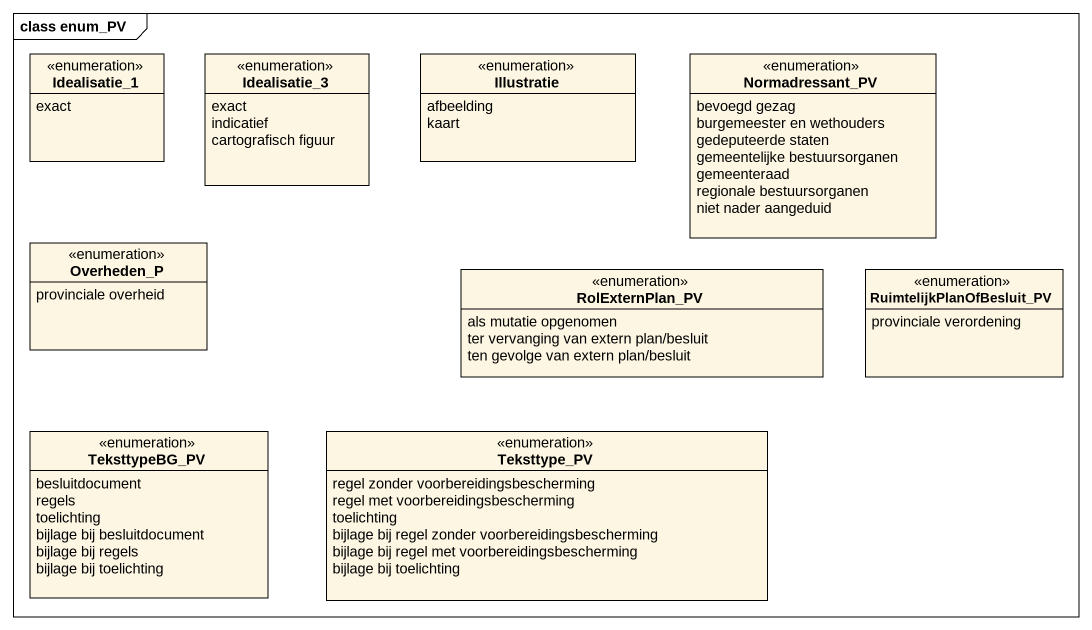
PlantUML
@startuml
mainframe class enum_PV
hide circle
hide empty members
enum Idealisatie_1 {
  exact
}
enum Idealisatie_3 {
  exact
  indicatief
  cartografisch figuur
}
enum Illustratie {
  afbeelding
  kaart
}
enum Normadressant_PV {
  bevoegd gezag
  burgemeester en wethouders
  gedeputeerde staten
  gemeentelijke bestuursorganen
  gemeenteraad
  regionale bestuursorganen
  niet nader aangeduid
}
enum Overheden_P {
  provinciale overheid
}
enum RolExternPlan_PV {
  als mutatie opgenomen
  ter vervanging van extern plan/besluit
  ten gevolge van extern plan/besluit
}
enum RuimtelijkPlanOfBesluit_PV {
  provinciale verordening
}
enum TeksttypeBG_PV {
  besluitdocument
  regels
  toelichting
  bijlage bij besluitdocument
  bijlage bij regels
  bijlage bij toelichting
}
enum Teksttype_PV {
  regel zonder voorbereidingsbescherming
  regel met voorbereidingsbescherming
  toelichting
  bijlage bij regel zonder voorbereidingsbescherming
  bijlage bij regel met voorbereidingsbescherming
  bijlage bij toelichting
}
@enduml
